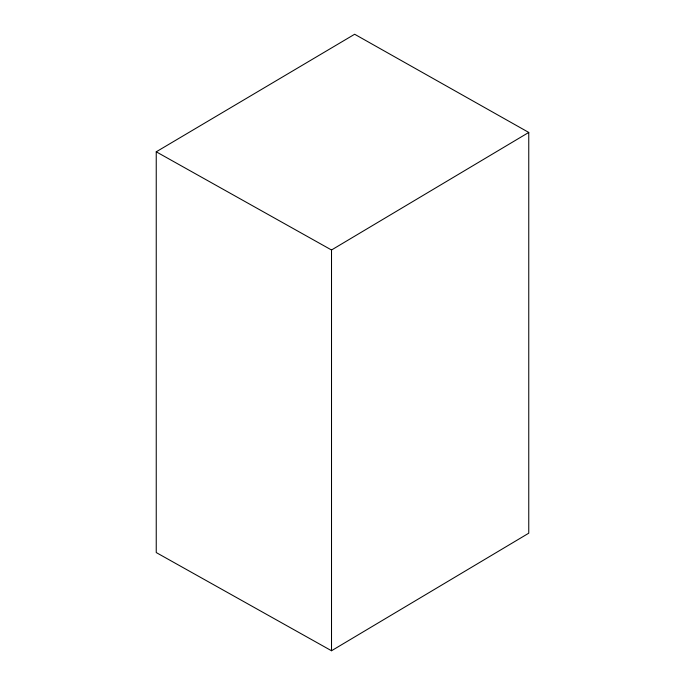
<?xml version="1.0" encoding="UTF-8"?>
<svg xmlns="http://www.w3.org/2000/svg" width="685" height="685" viewBox="0 0 685 685"><rect width="100%" height="100%" fill="white"/><g stroke="black" fill="none" stroke-linecap="round" stroke-linejoin="round"><path stroke-width="1.03" d="M331.514 650.75L331.514 249.991L528.76 132.436L354.65 34.25L156.24 151.805L156.24 552.564L331.514 650.75L528.76 533.195L528.76 132.436M156.24 151.805L331.514 249.991"/></g></svg>
